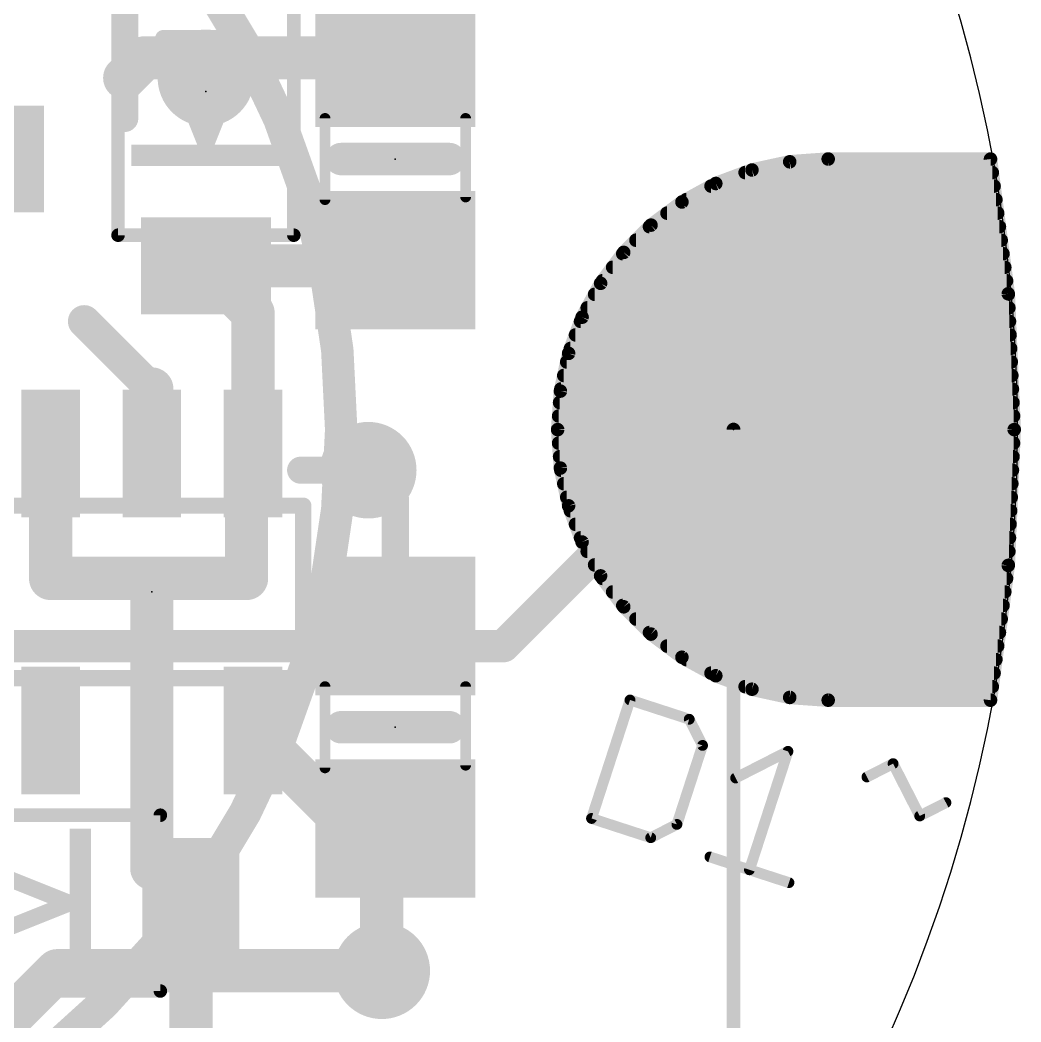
# Model space of a CAD drawing. Extents: x -27.3 to 28.4, y -24.7 to 14.
# Drawn here: x 4.6 to 14, y -5.56 to 3.84 of the extents above; entities that cross this region are included whole.
import ezdxf

# ---------------------------------------------------------------- set-up
doc = ezdxf.new("R2010")
doc.units = 0
for name, color, linetype in [('1', 12, 'CONTINUOUS'), ('16', 132, 'CONTINUOUS'), ('17', 110, 'CONTINUOUS'), ('18', 110, 'CONTINUOUS'), ('20', 53, 'CONTINUOUS'), ('21', 40, 'CONTINUOUS'), ('23', 53, 'CONTINUOUS'), ('51', 53, 'CONTINUOUS')]:
    doc.layers.add(name, color=color, linetype=linetype)

# ---------------------------------------------------------------- blocks, each defined once
blk = doc.blocks.new('ROUNDP')
at = {"const_width": 0.5}
blk.add_lwpolyline([(0, -0.25, 1), (0, 0.25, 1), (0, -0.25)], format="xyb", dxfattribs=at)
blk = doc.blocks.new('RECT')
blk.add_solid([(-0.5, -0.5), (0.5, -0.5), (-0.5, 0.5), (0.5, 0.5)])
blk = doc.blocks.new('ROUNDV')
at = {"const_width": 0.5}
blk.add_lwpolyline([(0, -0.25, 1), (0, 0.25, 1), (0, -0.25)], format="xyb", dxfattribs=at)

msp = doc.modelspace()

# ---------------------------------------------------------------- linework, layer by layer
at = {"layer": '1'}
for points, const_width in [([(7.62, 0, 0.4142), (0, 7.62)], 0.3048), ([(5.776, 3.5916, 1), (5.776, 3.3884)], 0.2032), ([(5.8478, 3.4182, 1), (5.7042, 3.5618)], 0.2032), ([(8.128, 3.3884, 1), (8.128, 3.5916)], 0.2032), ([(5.5162, 3.3738, 1), (5.6598, 3.2302)], 0.2032), ([(11.8283, 2.5458, 1), (11.8328, 2.4825)], 0.0635), ([(11.8373, 2.4831, 1), (11.8238, 2.5452)], 0.0635), ([(12.192, 2.5718, 1), (12.192, 2.5082)], 0.0635), ([(12.1943, 2.5083, 1), (12.1897, 2.5717)], 0.0635), ([(13.7475, 2.5441, 1), (13.6845, 2.5359)], 0.0635), ([(13.716, 2.5082, 1), (13.716, 2.5718)], 0.0635), ([(11.4118, 2.4448, 1), (11.4118, 2.3813)], 0.0635), ([(11.4697, 2.4681, 1), (11.4831, 2.4061)], 0.0635), ([(11.4875, 2.4074, 1), (11.4653, 2.4669)], 0.0635), ([(13.7327, 2.3813, 1), (13.7327, 2.4448)], 0.0635), ([(11.1258, 2.3402, 1), (11.1479, 2.2807)], 0.0635), ([(11.1521, 2.2826, 1), (11.1216, 2.3383)], 0.0635), ([(11.092, 2.3178, 1), (11.092, 2.2542)], 0.0635), ([(13.7494, 2.2542, 1), (13.7494, 2.3178)], 0.0635), ([(10.8036, 2.1647, 1), (10.834, 2.1089)], 0.0635), ([(10.8378, 2.1114, 1), (10.7997, 2.1622)], 0.0635), ([(10.8595, 2.1908, 1), (10.8595, 2.1273)], 0.0635), ([(13.7662, 2.1273, 1), (13.7662, 2.1908)], 0.0635), ([(10.6788, 2.0638, 1), (10.6788, 2.0002)], 0.0635), ([(13.7829, 2.0002, 1), (13.7829, 2.0638)], 0.0635), ([(10.5096, 1.945, 1), (10.5477, 1.8942)], 0.0635), ([(10.5511, 1.8972, 1), (10.5062, 1.9421)], 0.0635), ([(10.5141, 1.9367, 1), (10.5141, 1.8733)], 0.0635), ([(13.7996, 1.8733, 1), (13.7996, 1.9367)], 0.0635), ([(8.1998, 1.5182, 1), (8.0562, 1.6618)], 0.2032), ([(10.3871, 1.8097, 1), (10.3871, 1.7463)], 0.0635), ([(13.8163, 1.7463, 1), (13.8163, 1.8097)], 0.0635), ([(6.35, 1.6391, 1), (6.35, 1.4359)], 0.2032), ([(6.4218, 1.6093, 1), (6.2782, 1.4657)], 0.2032), ([(8.0037, 1.6093, 1), (8.1473, 1.4657)], 0.2032), ([(8.0755, 1.4359, 1), (8.0755, 1.6391)], 0.2032), ([(8.1729, 1.5451, 1), (8.0831, 1.6349)], 0.127), ([(10.2632, 1.6827, 1), (10.2632, 1.6193)], 0.0635), ([(10.2499, 1.6858, 1), (10.2948, 1.6409)], 0.0635), ([(10.2978, 1.6443, 1), (10.247, 1.6824)], 0.0635), ([(13.833, 1.6193, 1), (13.833, 1.6827)], 0.0635), ([(7.9201, 1.4719, 1), (8.0099, 1.3821)], 0.127), ([(10.1681, 1.5557, 1), (10.1681, 1.4923)], 0.0635), ([(13.8498, 1.4923, 1), (13.8498, 1.5557)], 0.0635), ([(10.0298, 1.3923, 1), (10.0806, 1.3542)], 0.0635), ([(10.0831, 1.358, 1), (10.0273, 1.3884)], 0.0635), ([(10.073, 1.4287, 1), (10.073, 1.3653)], 0.0635), ([(13.8665, 1.3653, 1), (13.8665, 1.4287)], 0.0635), ([(9.9989, 1.3017, 1), (9.9989, 1.2383)], 0.0635), ([(13.9143, 1.2762, 1), (13.8508, 1.2735)], 0.0635), ([(13.8828, 1.2383, 1), (13.8828, 1.3017)], 0.0635), ([(6.8936, 1.0955, 1), (6.6904, 1.0955)], 0.2032), ([(6.7202, 1.0237, 1), (6.8638, 1.1673)], 0.2032), ([(13.8511, 1.2707, 1), (13.914, 1.279)], 0.0635), ([(5.2609, 1.0699, 1), (5.1531, 0.9621)], 0.1524), ([(9.9295, 1.1747, 1), (9.9295, 1.1113)], 0.0635), ([(13.8883, 1.1113, 1), (13.8883, 1.1747)], 0.0635), ([(9.8669, 1.0477, 1), (9.8669, 0.9843)], 0.0635), ([(9.8537, 1.0704, 1), (9.9094, 1.0399)], 0.0635), ([(9.9113, 1.0441, 1), (9.8518, 1.0662)], 0.0635), ([(13.8939, 0.9843, 1), (13.8939, 1.0477)], 0.0635), ([(9.8196, 0.9207, 1), (9.8196, 0.8573)], 0.0635), ([(13.8994, 0.8573, 1), (13.8994, 0.9207)], 0.0635), ([(9.7251, 0.7267, 1), (9.7846, 0.7045)], 0.0635), ([(9.7859, 0.7089, 1), (9.7239, 0.7223)], 0.0635), ([(9.7722, 0.7937, 1), (9.7722, 0.7303)], 0.0635), ([(13.905, 0.7303, 1), (13.905, 0.7937)], 0.0635), ([(9.7374, 0.6667, 1), (9.7374, 0.6033)], 0.0635), ([(13.9105, 0.6033, 1), (13.9105, 0.6667)], 0.0635), ([(5.9436, 0.381, 1), (5.7404, 0.381)], 0.2032), ([(9.7097, 0.5397, 1), (9.7097, 0.4763)], 0.0635), ([(13.916, 0.4763, 1), (13.916, 0.5397)], 0.0635), ([(5.7881, 0.3271, 1), (5.8959, 0.4349)], 0.1524), ([(5.9055, 0.254, 1), (5.7785, 0.254)], 0.127), ([(9.6468, 0.3682, 1), (9.7089, 0.3547)], 0.0635), ([(9.7095, 0.3592, 1), (9.6462, 0.3637)], 0.0635), ([(9.6821, 0.4128, 1), (9.6821, 0.3493)], 0.0635), ([(13.9216, 0.3493, 1), (13.9216, 0.4128)], 0.0635), ([(9.6702, 0.2858, 1), (9.6702, 0.2223)], 0.0635), ([(13.9271, 0.2223, 1), (13.9271, 0.2858)], 0.0635), ([(9.6611, 0.1588, 1), (9.6611, 0.0953)], 0.0635), ([(13.9327, 0.0953, 1), (13.9327, 0.1588)], 0.0635), ([(0, -7.62, 0.4142), (7.62, 0)], 0.3048), ([(7.6962, 0, 1), (7.5438, 0)], 0.1524), ([(7.5438, 0, 1), (7.6962, 0)], 0.1524), ([(9.652, 0.0318, 1), (9.652, -0.0318)], 0.0635), ([(9.6837, 0.0023, 1), (9.6203, -0.0023)], 0.0635), ([(9.6203, 0.0023, 1), (9.6837, -0.0023)], 0.0635), ([(13.9699, -0.0014, 1), (13.9065, 0.0014)], 0.0635), ([(13.9065, -0.0014, 1), (13.9699, 0.0014)], 0.0635), ([(13.9382, -0.0318, 1), (13.9382, 0.0318)], 0.0635), ([(4.9936, -0.224, 1), (4.7904, -0.224)], 0.2032), ([(6.8326, -0.224, 1), (6.6294, -0.224)], 0.2032), ([(6.731, -0.1224, 1), (6.731, -0.3256)], 0.2032), ([(6.792, -0.3256, 1), (6.792, -0.1224)], 0.2032), ([(9.6611, -0.0953, 1), (9.6611, -0.1588)], 0.0635), ([(13.9327, -0.1588, 1), (13.9327, -0.0953)], 0.0635), ([(5.7404, -0.224, 1), (5.9436, -0.224)], 0.2032), ([(5.7785, -0.224, 1), (5.9055, -0.224)], 0.127), ([(6.6904, -0.224, 1), (6.8936, -0.224)], 0.2032), ([(7.9189, -0.3361, 1), (7.8291, -0.4259)], 0.127), ([(9.6702, -0.2223, 1), (9.6702, -0.2858)], 0.0635), ([(13.9271, -0.2858, 1), (13.9271, -0.2223)], 0.0635), ([(9.7089, -0.3547, 1), (9.6468, -0.3682)], 0.0635), ([(9.6462, -0.3637, 1), (9.7095, -0.3592)], 0.0635), ([(9.6821, -0.3493, 1), (9.6821, -0.4128)], 0.0635), ([(13.9216, -0.4128, 1), (13.9216, -0.3493)], 0.0635), ([(9.7097, -0.4763, 1), (9.7097, -0.5397)], 0.0635), ([(13.916, -0.5397, 1), (13.916, -0.4763)], 0.0635), ([(8.1915, -0.635, 1), (8.0645, -0.635)], 0.127), ([(8.0831, -0.6799, 1), (8.1729, -0.5901)], 0.127), ([(9.7374, -0.6033, 1), (9.7374, -0.6667)], 0.0635), ([(9.7846, -0.7045, 1), (9.7251, -0.7267)], 0.0635), ([(13.9105, -0.6667, 1), (13.9105, -0.6033)], 0.0635), ([(9.7239, -0.7223, 1), (9.7859, -0.7089)], 0.0635), ([(9.7722, -0.7303, 1), (9.7722, -0.7937)], 0.0635), ([(13.905, -0.7937, 1), (13.905, -0.7303)], 0.0635), ([(9.8196, -0.8573, 1), (9.8196, -0.9207)], 0.0635), ([(13.8994, -0.9207, 1), (13.8994, -0.8573)], 0.0635), ([(9.8669, -0.9843, 1), (9.8669, -1.0477)], 0.0635), ([(9.9094, -1.0399, 1), (9.8537, -1.0704)], 0.0635), ([(9.8518, -1.0662, 1), (9.9113, -1.0441)], 0.0635), ([(13.8939, -1.0477, 1), (13.8939, -0.9843)], 0.0635), ([(9.9295, -1.1113, 1), (9.9295, -1.1747)], 0.0635), ([(13.8883, -1.1747, 1), (13.8883, -1.1113)], 0.0635), ([(4.892, -1.2954, 1), (4.892, -1.4986)], 0.2032), ([(5.842, -1.2954, 1), (5.842, -1.4986)], 0.2032), ([(5.9436, -1.397, 1), (5.7404, -1.397)], 0.2032), ([(5.842, -1.4986, 1), (5.842, -1.2954)], 0.2032), ([(6.731, -1.4986, 1), (6.731, -1.2954)], 0.2032), ([(9.9988, -1.2383, 1), (9.9988, -1.3017)], 0.0635), ([(13.914, -1.279, 1), (13.8511, -1.2707)], 0.0635), ([(13.8828, -1.3017, 1), (13.8828, -1.2383)], 0.0635), ([(4.7904, -1.397, 1), (4.9936, -1.397)], 0.2032), ([(6.6294, -1.397, 1), (6.8326, -1.397)], 0.2032), ([(10.0806, -1.3542, 1), (10.0298, -1.3923)], 0.0635), ([(13.8508, -1.2735, 1), (13.9143, -1.2762)], 0.0635), ([(10.0273, -1.3884, 1), (10.0831, -1.358)], 0.0635), ([(10.073, -1.3653, 1), (10.073, -1.4287)], 0.0635), ([(13.8665, -1.4287, 1), (13.8665, -1.3653)], 0.0635), ([(10.1681, -1.4923, 1), (10.1681, -1.5557)], 0.0635), ([(13.8498, -1.5557, 1), (13.8498, -1.4923)], 0.0635), ([(10.2632, -1.6193, 1), (10.2632, -1.6827)], 0.0635), ([(13.833, -1.6827, 1), (13.833, -1.6193)], 0.0635), ([(10.2948, -1.6409, 1), (10.2499, -1.6858)], 0.0635), ([(10.247, -1.6824, 1), (10.2978, -1.6443)], 0.0635), ([(8.0645, -1.844, 1), (8.1915, -1.844)], 0.127), ([(10.3871, -1.7463, 1), (10.3871, -1.8097)], 0.0635), ([(13.8163, -1.8097, 1), (13.8163, -1.7463)], 0.0635), ([(10.5141, -1.8733, 1), (10.5141, -1.9367)], 0.0635), ([(10.5477, -1.8942, 1), (10.5096, -1.945)], 0.0635), ([(10.5062, -1.9421, 1), (10.5511, -1.8972)], 0.0635), ([(13.7996, -1.9367, 1), (13.7996, -1.8733)], 0.0635), ([(10.6788, -2.0002, 1), (10.6788, -2.0638)], 0.0635), ([(13.7829, -2.0638, 1), (13.7829, -2.0002)], 0.0635), ([(10.834, -2.1089, 1), (10.8036, -2.1647)], 0.0635), ([(10.7997, -2.1622, 1), (10.8378, -2.1114)], 0.0635), ([(10.8595, -2.1273, 1), (10.8595, -2.1908)], 0.0635), ([(13.7662, -2.1908, 1), (13.7662, -2.1273)], 0.0635), ([(11.092, -2.2542, 1), (11.092, -2.3178)], 0.0635), ([(11.1479, -2.2807, 1), (11.1258, -2.3402)], 0.0635), ([(11.1216, -2.3383, 1), (11.1521, -2.2826)], 0.0635), ([(13.7494, -2.3178, 1), (13.7494, -2.2542)], 0.0635), ([(11.4118, -2.3813, 1), (11.4118, -2.4448)], 0.0635), ([(13.7327, -2.4448, 1), (13.7327, -2.3813)], 0.0635), ([(11.4831, -2.4061, 1), (11.4697, -2.4681)], 0.0635), ([(11.4653, -2.4669, 1), (11.4875, -2.4074)], 0.0635), ([(11.8328, -2.4825, 1), (11.8283, -2.5458)], 0.0635), ([(11.8238, -2.5452, 1), (11.8373, -2.4831)], 0.0635), ([(12.192, -2.5082, 1), (12.192, -2.5718)], 0.0635), ([(12.192, -2.5082, 1), (12.192, -2.5718)], 0.0635), ([(12.1897, -2.5717, 1), (12.1943, -2.5083)], 0.0635), ([(13.6845, -2.5359, 1), (13.7475, -2.5441)], 0.0635), ([(13.716, -2.5718, 1), (13.716, -2.5082)], 0.0635), ([(13.716, -2.5718, 1), (13.716, -2.5082)], 0.0635), ([(6.8638, -2.7522, 1), (6.7202, -2.8958)], 0.2032), ([(7.712, -3.6424, 1), (7.712, -3.8456)], 0.2032), ([(7.6402, -3.8158, 1), (7.7838, -3.6722)], 0.2032), ([(8.1998, -3.8158, 1), (8.0562, -3.6722)], 0.2032), ([(8.128, -3.8456, 1), (8.128, -3.6424)], 0.2032), ([(8.1026, -3.871, 1), (7.8994, -3.871)], 0.2032), ([(7.9292, -3.7992, 1), (8.0728, -3.9428)], 0.2032), ([(5.842, -4.0174, 1), (5.842, -4.2206)], 0.2032), ([(5.9553, -4.0472, 1), (5.8117, -4.1908)], 0.2032), ([(5.8835, -4.2206, 1), (5.8835, -4.0174)], 0.2032), ([(5.7404, -4.119, 1), (5.9436, -4.119)], 0.2032), ([(6.3111, -4.445, 1), (6.1079, -4.445)], 0.2032), ([(6.1377, -4.5168, 1), (6.2813, -4.3732)], 0.2032), ([(7.8994, -5.08, 1), (8.1026, -5.08)], 0.2032)]:
    msp.add_lwpolyline(points, format="xyb", dxfattribs=dict(at, const_width=const_width))
for points, const_width in [([(5.776, 3.49), (5.588, 3.302)], 0.4064), ([(8.128, 3.49), (5.776, 3.49)], 0.4064), ([(11.8305, 2.5141), (11.4764, 2.4371)], 0.127), ([(12.192, 2.54), (11.8305, 2.5141)], 0.127), ([(13.716, 2.54), (12.192, 2.54)], 0.127), ([(13.8826, 1.2749), (13.716, 2.54)], 0.127), ([(11.4764, 2.4371), (11.1368, 2.3105)], 0.127), ([(11.4118, 2.413), (13.7327, 2.413)], 0.127), ([(11.1368, 2.3105), (10.8188, 2.1368)], 0.127), ([(11.092, 2.286), (13.7494, 2.286)], 0.127), ([(10.8188, 2.1368), (10.5287, 1.9196)], 0.127), ([(10.8595, 2.159), (13.7662, 2.159)], 0.127), ([(10.6788, 2.032), (13.7829, 2.032)], 0.127), ([(10.5287, 1.9196), (10.2724, 1.6633)], 0.127), ([(10.5141, 1.905), (13.7996, 1.905)], 0.127), ([(8.0755, 1.5375), (8.128, 1.59)], 0.4064), ([(10.3871, 1.778), (13.8163, 1.778)], 0.127), ([(6.35, 1.5375), (8.0755, 1.5375)], 0.4064), ([(6.792, 1.0955), (6.35, 1.5375)], 0.4064), ([(7.965, 1.427), (8.128, 1.59)], 0.254), ([(10.2724, 1.6633), (10.0552, 1.3732)], 0.127), ([(10.2632, 1.651), (13.833, 1.651)], 0.127), ([(10.1681, 1.524), (13.8498, 1.524)], 0.127), ([(10.0552, 1.3732), (9.8815, 1.0552)], 0.127), ([(10.073, 1.397), (13.8665, 1.397)], 0.127), ([(9.9989, 1.27), (13.8828, 1.27)], 0.127), ([(13.9382, 0), (13.8826, 1.2749)], 0.127), ([(6.792, -0.224), (6.792, 1.0955)], 0.4064), ([(5.842, 0.381), (5.207, 1.016)], 0.3048), ([(9.9295, 1.143), (13.8883, 1.143)], 0.127), ([(9.8815, 1.0552), (9.7549, 0.7156)], 0.127), ([(9.8669, 1.016), (13.8939, 1.016)], 0.127), ([(9.8196, 0.889), (13.8994, 0.889)], 0.127), ([(9.7549, 0.7156), (9.6779, 0.3615)], 0.127), ([(9.7722, 0.762), (13.905, 0.762)], 0.127), ([(9.7374, 0.635), (13.9105, 0.635)], 0.127), ([(5.842, -0.224), (5.842, 0.381)], 0.4064), ([(9.7097, 0.508), (13.916, 0.508)], 0.127), ([(5.842, 0.254), (5.842, -0.224)], 0.254), ([(9.6779, 0.3615), (9.652, 0)], 0.127), ([(9.6821, 0.381), (13.9216, 0.381)], 0.127), ([(9.6702, 0.254), (13.9271, 0.254)], 0.127), ([(9.6611, 0.127), (13.9327, 0.127)], 0.127), ([(9.652, 0), (9.6779, -0.3615)], 0.127), ([(9.652, 0), (13.9382, 0)], 0.127), ([(13.8826, -1.2749), (13.9382, 0)], 0.127), ([(4.892, -1.397), (4.892, -0.224)], 0.4064), ([(6.731, -1.397), (6.731, -0.224)], 0.4064), ([(6.731, -0.224), (6.792, -0.224)], 0.4064), ([(9.6611, -0.127), (13.9327, -0.127)], 0.127), ([(8.128, -0.635), (7.874, -0.381)], 0.254), ([(9.6702, -0.254), (13.9271, -0.254)], 0.127), ([(9.6779, -0.3615), (9.7549, -0.7156)], 0.127), ([(9.6821, -0.381), (13.9216, -0.381)], 0.127), ([(9.7097, -0.508), (13.916, -0.508)], 0.127), ([(8.128, -1.844), (8.128, -0.635)], 0.254), ([(9.7374, -0.635), (13.9105, -0.635)], 0.127), ([(9.7549, -0.7156), (9.8815, -1.0552)], 0.127), ([(9.7722, -0.762), (13.905, -0.762)], 0.127), ([(9.8196, -0.889), (13.8994, -0.889)], 0.127), ([(9.8669, -1.016), (13.8939, -1.016)], 0.127), ([(9.8815, -1.0552), (10.0552, -1.3732)], 0.127), ([(9.9295, -1.143), (13.8883, -1.143)], 0.127), ([(4.892, -1.397), (5.842, -1.397)], 0.4064), ([(5.842, -1.397), (6.731, -1.397)], 0.4064), ([(5.842, -4.119), (5.842, -1.397)], 0.4064), ([(9.9988, -1.27), (13.8828, -1.27)], 0.127), ([(13.716, -2.54), (13.8826, -1.2749)], 0.127), ([(10.0552, -1.3732), (10.2724, -1.6633)], 0.127), ([(10.073, -1.397), (13.8665, -1.397)], 0.127), ([(10.1681, -1.524), (13.8498, -1.524)], 0.127), ([(10.2632, -1.651), (13.833, -1.651)], 0.127), ([(10.2724, -1.6633), (10.5287, -1.9196)], 0.127), ([(10.3871, -1.778), (13.8163, -1.778)], 0.127), ([(10.5141, -1.905), (13.7996, -1.905)], 0.127), ([(10.5287, -1.9196), (10.8188, -2.1368)], 0.127), ([(10.6788, -2.032), (13.7829, -2.032)], 0.127), ([(10.8188, -2.1368), (11.1368, -2.3105)], 0.127), ([(10.8595, -2.159), (13.7662, -2.159)], 0.127), ([(11.092, -2.286), (13.7494, -2.286)], 0.127), ([(11.1368, -2.3105), (11.4764, -2.4371)], 0.127), ([(11.4118, -2.413), (13.7327, -2.413)], 0.127), ([(11.4764, -2.4371), (11.8305, -2.5141)], 0.127), ([(11.8305, -2.5141), (12.192, -2.54)], 0.127), ([(12.192, -2.54), (13.716, -2.54)], 0.127), ([(12.192, -2.54), (13.716, -2.54)], 0.127), ([(6.792, -2.824), (7.712, -3.744)], 0.4064), ([(7.712, -3.744), (8.128, -3.744)], 0.4064), ([(8.128, -3.744), (8.001, -3.871)], 0.4064), ([(8.001, -3.871), (8.001, -5.08)], 0.4064), ([(5.842, -4.119), (5.8835, -4.119)], 0.4064), ([(5.8835, -4.119), (6.2095, -4.445)], 0.4064), ([(6.2095, -6.168), (6.2095, -4.445)], 0.4064)]:
    msp.add_lwpolyline(points, dxfattribs=dict(at, const_width=const_width))
at = {"layer": '16'}
for points, const_width in [([(7.62, 0, 0.4142), (0, 7.62)], 0.3048), ([(5.5245, 2.921, 1), (5.6515, 2.921)], 0.127), ([(11.8283, 2.5458, 1), (11.8328, 2.4825)], 0.0635), ([(11.8373, 2.4831, 1), (11.8238, 2.5452)], 0.0635), ([(12.192, 2.5718, 1), (12.192, 2.5082)], 0.0635), ([(12.1943, 2.5083, 1), (12.1897, 2.5717)], 0.0635), ([(13.7475, 2.5441, 1), (13.6845, 2.5359)], 0.0635), ([(13.716, 2.5082, 1), (13.716, 2.5718)], 0.0635), ([(11.4118, 2.4448, 1), (11.4118, 2.3813)], 0.0635), ([(11.4697, 2.4681, 1), (11.4831, 2.4061)], 0.0635), ([(11.4875, 2.4074, 1), (11.4653, 2.4669)], 0.0635), ([(13.7327, 2.3813, 1), (13.7327, 2.4448)], 0.0635), ([(11.1258, 2.3402, 1), (11.1479, 2.2807)], 0.0635), ([(11.1521, 2.2826, 1), (11.1216, 2.3383)], 0.0635), ([(11.092, 2.3178, 1), (11.092, 2.2542)], 0.0635), ([(13.7494, 2.2542, 1), (13.7494, 2.3178)], 0.0635), ([(10.8036, 2.1647, 1), (10.834, 2.1089)], 0.0635), ([(10.8378, 2.1114, 1), (10.7997, 2.1622)], 0.0635), ([(10.8595, 2.1908, 1), (10.8595, 2.1273)], 0.0635), ([(13.7662, 2.1273, 1), (13.7662, 2.1908)], 0.0635), ([(10.6788, 2.0638, 1), (10.6788, 2.0002)], 0.0635), ([(13.7829, 2.0002, 1), (13.7829, 2.0638)], 0.0635), ([(10.5096, 1.945, 1), (10.5477, 1.8942)], 0.0635), ([(10.5511, 1.8972, 1), (10.5062, 1.9421)], 0.0635), ([(10.5141, 1.9367, 1), (10.5141, 1.8733)], 0.0635), ([(13.7996, 1.8733, 1), (13.7996, 1.9367)], 0.0635), ([(10.3871, 1.8097, 1), (10.3871, 1.7463)], 0.0635), ([(13.8163, 1.7463, 1), (13.8163, 1.8097)], 0.0635), ([(10.2632, 1.6827, 1), (10.2632, 1.6193)], 0.0635), ([(10.2499, 1.6858, 1), (10.2948, 1.6409)], 0.0635), ([(10.2978, 1.6443, 1), (10.247, 1.6824)], 0.0635), ([(13.833, 1.6193, 1), (13.833, 1.6827)], 0.0635), ([(10.1681, 1.5557, 1), (10.1681, 1.4923)], 0.0635), ([(13.8498, 1.4923, 1), (13.8498, 1.5557)], 0.0635), ([(10.0298, 1.3923, 1), (10.0806, 1.3542)], 0.0635), ([(10.0831, 1.358, 1), (10.0273, 1.3884)], 0.0635), ([(10.073, 1.4287, 1), (10.073, 1.3653)], 0.0635), ([(13.8665, 1.3653, 1), (13.8665, 1.4287)], 0.0635), ([(9.9989, 1.3017, 1), (9.9989, 1.2383)], 0.0635), ([(13.9143, 1.2762, 1), (13.8508, 1.2735)], 0.0635), ([(13.8828, 1.2383, 1), (13.8828, 1.3017)], 0.0635), ([(13.8511, 1.2707, 1), (13.914, 1.279)], 0.0635), ([(9.9295, 1.1747, 1), (9.9295, 1.1113)], 0.0635), ([(13.8883, 1.1113, 1), (13.8883, 1.1747)], 0.0635), ([(9.8669, 1.0477, 1), (9.8669, 0.9843)], 0.0635), ([(9.8537, 1.0704, 1), (9.9094, 1.0399)], 0.0635), ([(9.9113, 1.0441, 1), (9.8518, 1.0662)], 0.0635), ([(13.8939, 0.9843, 1), (13.8939, 1.0477)], 0.0635), ([(9.8196, 0.9207, 1), (9.8196, 0.8573)], 0.0635), ([(13.8994, 0.8573, 1), (13.8994, 0.9207)], 0.0635), ([(9.7251, 0.7267, 1), (9.7846, 0.7045)], 0.0635), ([(9.7859, 0.7089, 1), (9.7239, 0.7223)], 0.0635), ([(9.7722, 0.7937, 1), (9.7722, 0.7303)], 0.0635), ([(13.905, 0.7303, 1), (13.905, 0.7937)], 0.0635), ([(9.7374, 0.6667, 1), (9.7374, 0.6033)], 0.0635), ([(13.9105, 0.6033, 1), (13.9105, 0.6667)], 0.0635), ([(9.7097, 0.5397, 1), (9.7097, 0.4763)], 0.0635), ([(13.916, 0.4763, 1), (13.916, 0.5397)], 0.0635), ([(9.6468, 0.3682, 1), (9.7089, 0.3547)], 0.0635), ([(9.7095, 0.3592, 1), (9.6462, 0.3637)], 0.0635), ([(9.6821, 0.4128, 1), (9.6821, 0.3493)], 0.0635), ([(13.9216, 0.3493, 1), (13.9216, 0.4128)], 0.0635), ([(9.6702, 0.2858, 1), (9.6702, 0.2223)], 0.0635), ([(13.9271, 0.2223, 1), (13.9271, 0.2858)], 0.0635), ([(9.6611, 0.1588, 1), (9.6611, 0.0953)], 0.0635), ([(13.9327, 0.0953, 1), (13.9327, 0.1588)], 0.0635), ([(0, -7.62, 0.4142), (7.62, 0)], 0.3048), ([(7.6962, 0, 1), (7.5438, 0)], 0.1524), ([(11.176, 0.0762, 1), (11.176, -0.0762)], 0.1524), ([(11.2299, -0.0539, 1), (11.1221, 0.0539)], 0.1524), ([(11.3665, 0, 1), (11.2395, 0)], 0.127), ([(11.303, -0.0762, 1), (11.303, 0.0762)], 0.1524), ([(7.5438, 0, 1), (7.6962, 0)], 0.1524), ([(9.652, 0.0318, 1), (9.652, -0.0318)], 0.0635), ([(9.6837, 0.0023, 1), (9.6203, -0.0023)], 0.0635), ([(9.6203, 0.0023, 1), (9.6837, -0.0023)], 0.0635), ([(13.9699, -0.0014, 1), (13.9065, 0.0014)], 0.0635), ([(13.9065, -0.0014, 1), (13.9699, 0.0014)], 0.0635), ([(13.9382, -0.0318, 1), (13.9382, 0.0318)], 0.0635), ([(9.6611, -0.0953, 1), (9.6611, -0.1588)], 0.0635), ([(13.9327, -0.1588, 1), (13.9327, -0.0953)], 0.0635), ([(7.239, -0.3175, 1), (7.239, -0.4445)], 0.127), ([(7.874, -0.4445, 1), (7.874, -0.3175)], 0.127), ([(9.6702, -0.2223, 1), (9.6702, -0.2858)], 0.0635), ([(13.9271, -0.2858, 1), (13.9271, -0.2223)], 0.0635), ([(9.7089, -0.3547, 1), (9.6468, -0.3682)], 0.0635), ([(9.6462, -0.3637, 1), (9.7095, -0.3592)], 0.0635), ([(9.6821, -0.3493, 1), (9.6821, -0.4128)], 0.0635), ([(11.2395, -0.381, 1), (11.3665, -0.381)], 0.127), ([(13.9216, -0.4128, 1), (13.9216, -0.3493)], 0.0635), ([(9.7097, -0.4763, 1), (9.7097, -0.5397)], 0.0635), ([(13.916, -0.5397, 1), (13.916, -0.4763)], 0.0635), ([(9.7374, -0.6033, 1), (9.7374, -0.6667)], 0.0635), ([(9.7846, -0.7045, 1), (9.7251, -0.7267)], 0.0635), ([(13.9105, -0.6667, 1), (13.9105, -0.6033)], 0.0635), ([(9.7239, -0.7223, 1), (9.7859, -0.7089)], 0.0635), ([(9.7722, -0.7303, 1), (9.7722, -0.7937)], 0.0635), ([(13.905, -0.7937, 1), (13.905, -0.7303)], 0.0635), ([(9.8196, -0.8573, 1), (9.8196, -0.9207)], 0.0635), ([(13.8994, -0.9207, 1), (13.8994, -0.8573)], 0.0635), ([(9.8669, -0.9843, 1), (9.8669, -1.0477)], 0.0635), ([(9.9094, -1.0399, 1), (9.8537, -1.0704)], 0.0635), ([(9.8518, -1.0662, 1), (9.9113, -1.0441)], 0.0635), ([(13.8939, -1.0477, 1), (13.8939, -0.9843)], 0.0635), ([(9.9295, -1.1113, 1), (9.9295, -1.1747)], 0.0635), ([(13.8883, -1.1747, 1), (13.8883, -1.1113)], 0.0635), ([(9.9988, -1.2383, 1), (9.9988, -1.3017)], 0.0635), ([(13.914, -1.279, 1), (13.8511, -1.2707)], 0.0635), ([(13.8828, -1.3017, 1), (13.8828, -1.2383)], 0.0635), ([(10.0806, -1.3542, 1), (10.0298, -1.3923)], 0.0635), ([(13.8508, -1.2735, 1), (13.9143, -1.2762)], 0.0635), ([(10.0273, -1.3884, 1), (10.0831, -1.358)], 0.0635), ([(10.073, -1.3653, 1), (10.073, -1.4287)], 0.0635), ([(13.8665, -1.4287, 1), (13.8665, -1.3653)], 0.0635), ([(10.1681, -1.4923, 1), (10.1681, -1.5557)], 0.0635), ([(13.8498, -1.5557, 1), (13.8498, -1.4923)], 0.0635), ([(10.2632, -1.6193, 1), (10.2632, -1.6827)], 0.0635), ([(13.833, -1.6827, 1), (13.833, -1.6193)], 0.0635), ([(10.2948, -1.6409, 1), (10.2499, -1.6858)], 0.0635), ([(10.247, -1.6824, 1), (10.2978, -1.6443)], 0.0635), ([(10.3871, -1.7463, 1), (10.3871, -1.8097)], 0.0635), ([(13.8163, -1.8097, 1), (13.8163, -1.7463)], 0.0635), ([(9.144, -2.1082, 1), (9.144, -1.9558)], 0.1524), ([(10.5141, -1.8733, 1), (10.5141, -1.9367)], 0.0635), ([(10.5477, -1.8942, 1), (10.5096, -1.945)], 0.0635), ([(10.5062, -1.9421, 1), (10.5511, -1.8972)], 0.0635), ([(13.7996, -1.9367, 1), (13.7996, -1.8733)], 0.0635), ([(9.0901, -1.9781, 1), (9.1979, -2.0859)], 0.1524), ([(10.6788, -2.0002, 1), (10.6788, -2.0638)], 0.0635), ([(13.7829, -2.0638, 1), (13.7829, -2.0002)], 0.0635), ([(10.834, -2.1089, 1), (10.8036, -2.1647)], 0.0635), ([(10.7997, -2.1622, 1), (10.8378, -2.1114)], 0.0635), ([(10.8595, -2.1273, 1), (10.8595, -2.1908)], 0.0635), ([(13.7662, -2.1908, 1), (13.7662, -2.1273)], 0.0635), ([(11.092, -2.2542, 1), (11.092, -2.3178)], 0.0635), ([(11.1479, -2.2807, 1), (11.1258, -2.3402)], 0.0635), ([(11.1216, -2.3383, 1), (11.1521, -2.2826)], 0.0635), ([(13.7494, -2.3178, 1), (13.7494, -2.2542)], 0.0635), ([(11.4118, -2.3813, 1), (11.4118, -2.4448)], 0.0635), ([(13.7327, -2.4448, 1), (13.7327, -2.3813)], 0.0635), ([(11.4831, -2.4061, 1), (11.4697, -2.4681)], 0.0635), ([(11.4653, -2.4669, 1), (11.4875, -2.4074)], 0.0635), ([(11.8328, -2.4825, 1), (11.8283, -2.5458)], 0.0635), ([(11.8238, -2.5452, 1), (11.8373, -2.4831)], 0.0635), ([(12.192, -2.5082, 1), (12.192, -2.5718)], 0.0635), ([(12.192, -2.5082, 1), (12.192, -2.5718)], 0.0635), ([(12.1897, -2.5717, 1), (12.1943, -2.5083)], 0.0635), ([(13.6845, -2.5359, 1), (13.7475, -2.5441)], 0.0635), ([(13.716, -2.5718, 1), (13.716, -2.5082)], 0.0635), ([(13.716, -2.5718, 1), (13.716, -2.5082)], 0.0635), ([(4.953, -4.9784, 1), (4.953, -5.1816)], 0.2032), ([(5.0248, -5.1518, 1), (4.8812, -5.0082)], 0.2032), ([(8.001, -5.1816, 1), (8.001, -4.9784)], 0.2032)]:
    msp.add_lwpolyline(points, format="xyb", dxfattribs=dict(at, const_width=const_width))
for points, const_width in [([(5.588, 5.334), (5.588, 2.921)], 0.254), ([(11.8305, 2.5141), (11.4764, 2.4371)], 0.127), ([(12.192, 2.54), (11.8305, 2.5141)], 0.127), ([(13.716, 2.54), (12.192, 2.54)], 0.127), ([(13.8826, 1.2749), (13.716, 2.54)], 0.127), ([(11.4764, 2.4371), (11.1368, 2.3105)], 0.127), ([(11.4118, 2.413), (13.7327, 2.413)], 0.127), ([(11.1368, 2.3105), (10.8188, 2.1368)], 0.127), ([(11.092, 2.286), (13.7494, 2.286)], 0.127), ([(10.8188, 2.1368), (10.5287, 1.9196)], 0.127), ([(10.8595, 2.159), (13.7662, 2.159)], 0.127), ([(10.6788, 2.032), (13.7829, 2.032)], 0.127), ([(10.5287, 1.9196), (10.2724, 1.6633)], 0.127), ([(10.5141, 1.905), (13.7996, 1.905)], 0.127), ([(10.3871, 1.778), (13.8163, 1.778)], 0.127), ([(10.2724, 1.6633), (10.0552, 1.3732)], 0.127), ([(10.2632, 1.651), (13.833, 1.651)], 0.127), ([(10.1681, 1.524), (13.8498, 1.524)], 0.127), ([(10.0552, 1.3732), (9.8815, 1.0552)], 0.127), ([(10.073, 1.397), (13.8665, 1.397)], 0.127), ([(9.9989, 1.27), (13.8828, 1.27)], 0.127), ([(13.9382, 0), (13.8826, 1.2749)], 0.127), ([(9.9295, 1.143), (13.8883, 1.143)], 0.127), ([(9.8815, 1.0552), (9.7549, 0.7156)], 0.127), ([(9.8669, 1.016), (13.8939, 1.016)], 0.127), ([(9.8196, 0.889), (13.8994, 0.889)], 0.127), ([(9.7549, 0.7156), (9.6779, 0.3615)], 0.127), ([(9.7722, 0.762), (13.905, 0.762)], 0.127), ([(9.7374, 0.635), (13.9105, 0.635)], 0.127), ([(9.7097, 0.508), (13.916, 0.508)], 0.127), ([(9.6779, 0.3615), (9.652, 0)], 0.127), ([(9.6821, 0.381), (13.9216, 0.381)], 0.127), ([(9.6702, 0.254), (13.9271, 0.254)], 0.127), ([(9.6611, 0.127), (13.9327, 0.127)], 0.127), ([(9.144, -2.032), (11.176, 0)], 0.3048), ([(11.176, 0), (11.303, 0)], 0.3048), ([(11.303, -0.381), (11.303, 0)], 0.254), ([(9.652, 0), (9.6779, -0.3615)], 0.127), ([(9.652, 0), (13.9382, 0)], 0.127), ([(13.8826, -1.2749), (13.9382, 0)], 0.127), ([(9.6611, -0.127), (13.9327, -0.127)], 0.127), ([(7.874, -0.381), (7.239, -0.381)], 0.254), ([(9.6702, -0.254), (13.9271, -0.254)], 0.127), ([(9.6779, -0.3615), (9.7549, -0.7156)], 0.127), ([(9.6821, -0.381), (13.9216, -0.381)], 0.127), ([(9.7097, -0.508), (13.916, -0.508)], 0.127), ([(9.7374, -0.635), (13.9105, -0.635)], 0.127), ([(9.7549, -0.7156), (9.8815, -1.0552)], 0.127), ([(9.7722, -0.762), (13.905, -0.762)], 0.127), ([(9.8196, -0.889), (13.8994, -0.889)], 0.127), ([(9.8669, -1.016), (13.8939, -1.016)], 0.127), ([(9.8815, -1.0552), (10.0552, -1.3732)], 0.127), ([(9.9295, -1.143), (13.8883, -1.143)], 0.127), ([(9.9988, -1.27), (13.8828, -1.27)], 0.127), ([(13.716, -2.54), (13.8826, -1.2749)], 0.127), ([(10.0552, -1.3732), (10.2724, -1.6633)], 0.127), ([(10.073, -1.397), (13.8665, -1.397)], 0.127), ([(10.1681, -1.524), (13.8498, -1.524)], 0.127), ([(10.2632, -1.651), (13.833, -1.651)], 0.127), ([(10.2724, -1.6633), (10.5287, -1.9196)], 0.127), ([(10.3871, -1.778), (13.8163, -1.778)], 0.127), ([(1.143, -2.032), (9.144, -2.032)], 0.3048), ([(10.5141, -1.905), (13.7996, -1.905)], 0.127), ([(10.5287, -1.9196), (10.8188, -2.1368)], 0.127), ([(10.6788, -2.032), (13.7829, -2.032)], 0.127), ([(10.8188, -2.1368), (11.1368, -2.3105)], 0.127), ([(10.8595, -2.159), (13.7662, -2.159)], 0.127), ([(11.092, -2.286), (13.7494, -2.286)], 0.127), ([(11.1368, -2.3105), (11.4764, -2.4371)], 0.127), ([(11.4118, -2.413), (13.7327, -2.413)], 0.127), ([(11.4764, -2.4371), (11.8305, -2.5141)], 0.127), ([(11.8305, -2.5141), (12.192, -2.54)], 0.127), ([(12.192, -2.54), (13.716, -2.54)], 0.127), ([(12.192, -2.54), (13.716, -2.54)], 0.127), ([(2.032, -8.001), (4.953, -5.08)], 0.4064), ([(4.953, -5.08), (8.001, -5.08)], 0.4064)]:
    msp.add_lwpolyline(points, dxfattribs=dict(at, const_width=const_width))
at = {"layer": '20'}
for start, end in [(0, 90), (270, 0)]:
    msp.add_arc((0, 0), 13.97, start, end, dxfattribs=at)
at = {"layer": '21'}
for points, const_width in [([(5.525, 1.825), (5.525, 4.525)], 0.127), ([(7.175, 4.525), (7.175, 1.825)], 0.127), ([(6.35, 2.675), (5.95, 3.675)], 0.1524), ([(5.95, 3.675), (6.75, 3.675)], 0.1524), ([(6.75, 3.675), (6.35, 2.675)], 0.1524), ([(7.62, 2.54), (8.636, 2.54)], 0.3048), ([(7.175, 1.825), (5.525, 1.825)], 0.127), ([(5.32, -0.714), (5.414, -0.714)], 0.1524), ([(6.27, -0.714), (6.364, -0.714)], 0.1524), ([(7.17, -0.714), (7.264, -0.714)], 0.1524), ([(7.264, -0.714), (7.264, -2.334)], 0.1524), ([(6.364, -2.334), (5.32, -2.334)], 0.1524), ([(7.264, -2.334), (7.17, -2.334)], 0.1524), ([(10.3314, -2.5382), (9.97, -3.6504)], 0.1016), ([(10.8875, -2.7189), (10.3314, -2.5382)], 0.1016), ([(7.62, -2.794), (8.636, -2.794)], 0.3048), ([(11.0126, -2.9645), (10.8875, -2.7189)], 0.1016), ([(10.7717, -3.7059), (11.0126, -2.9645)], 0.1016), ([(11.3231, -3.2703), (11.8143, -3.02)], 0.1016), ([(11.8143, -3.02), (11.4529, -4.1322)], 0.1016), ([(12.5557, -3.2609), (12.8013, -3.1358)], 0.1016), ([(12.8013, -3.1358), (13.0516, -3.627)], 0.1016), ([(13.0516, -3.627), (13.2971, -3.5019)], 0.1016), ([(3.222, -3.62), (5.922, -3.62)], 0.127), ([(5.922, -3.62), (5.922, -5.27)], 0.127), ([(9.97, -3.6504), (10.5261, -3.8311)], 0.1016), ([(10.5261, -3.8311), (10.7717, -3.7059)], 0.1016), ([(4.072, -4.045), (5.072, -4.445)], 0.1524), ([(11.0822, -4.0117), (11.8236, -4.2527)], 0.1016), ([(5.072, -4.445), (4.072, -4.845)], 0.1524), ([(5.922, -5.27), (3.222, -5.27)], 0.127)]:
    msp.add_lwpolyline(points, dxfattribs=dict(at, const_width=const_width))
for points, const_width in [([(5.9854, 3.6891, 1), (5.9146, 3.6609)], 0.0762), ([(5.95, 3.7131, 1), (5.95, 3.6369)], 0.0762), ([(6.7854, 3.6609, 1), (6.7146, 3.6891)], 0.0762), ([(6.75, 3.6369, 1), (6.75, 3.7131)], 0.0762), ([(6.3146, 2.6891, 1), (6.3854, 2.6609)], 0.0762), ([(6.3146, 2.6609, 1), (6.3854, 2.6891)], 0.0762), ([(7.62, 2.6162, 1), (7.62, 2.4638)], 0.1524), ([(8.636, 2.4638, 1), (8.636, 2.6162)], 0.1524), ([(5.525, 1.8568, 1), (5.525, 1.7933)], 0.0635), ([(7.175, 1.7933, 1), (7.175, 1.8568)], 0.0635), ([(5.4933, 1.825, 1), (5.5568, 1.825)], 0.0635), ([(7.1433, 1.825, 1), (7.2068, 1.825)], 0.0635), ([(5.32, -0.6759, 1), (5.32, -0.7521)], 0.0762), ([(5.414, -0.7521, 1), (5.414, -0.6759)], 0.0762), ([(6.27, -0.6759, 1), (6.27, -0.7521)], 0.0762), ([(6.364, -0.7521, 1), (6.364, -0.6759)], 0.0762), ([(7.17, -0.6759, 1), (7.17, -0.7521)], 0.0762), ([(7.3021, -0.714, 1), (7.2259, -0.714)], 0.0762), ([(7.264, -0.7521, 1), (7.264, -0.6759)], 0.0762), ([(5.32, -2.2959, 1), (5.32, -2.3721)], 0.0762), ([(6.364, -2.3721, 1), (6.364, -2.2959)], 0.0762), ([(7.17, -2.2959, 1), (7.17, -2.3721)], 0.0762), ([(7.2259, -2.334, 1), (7.3021, -2.334)], 0.0762), ([(7.264, -2.3721, 1), (7.264, -2.2959)], 0.0762), ([(10.3392, -2.5141, 1), (10.3235, -2.5624)], 0.0508), ([(10.3555, -2.5461, 1), (10.3072, -2.5304)], 0.0508), ([(7.62, -2.7178, 1), (7.62, -2.8702)], 0.1524), ([(8.636, -2.8702, 1), (8.636, -2.7178)], 0.1524), ([(10.9101, -2.7074, 1), (10.8648, -2.7304)], 0.0508), ([(10.8796, -2.7431, 1), (10.8953, -2.6947)], 0.0508), ([(11.0367, -2.9723, 1), (10.9884, -2.9566)], 0.0508), ([(10.99, -2.976, 1), (11.0352, -2.953)], 0.0508), ([(11.8384, -3.0279, 1), (11.7901, -3.0122)], 0.0508), ([(11.8258, -3.0427, 1), (11.8027, -2.9974)], 0.0508), ([(12.8239, -3.1243, 1), (12.7786, -3.1473)], 0.0508), ([(12.8128, -3.1584, 1), (12.7897, -3.1132)], 0.0508), ([(11.3115, -3.2477, 1), (11.3346, -3.2929)], 0.0508), ([(12.5442, -3.2383, 1), (12.5672, -3.2836)], 0.0508), ([(13.3087, -3.5245, 1), (13.2856, -3.4792)], 0.0508), ([(5.9538, -3.62, 1), (5.8903, -3.62)], 0.0635), ([(5.922, -3.6518, 1), (5.922, -3.5882)], 0.0635), ([(9.9779, -3.6262, 1), (9.9622, -3.6745)], 0.0508), ([(9.9459, -3.6425, 1), (9.9942, -3.6582)], 0.0508), ([(10.7832, -3.7286, 1), (10.7601, -3.6833)], 0.0508), ([(13.04, -3.6044, 1), (13.0631, -3.6496)], 0.0508), ([(13.0289, -3.6385, 1), (13.0742, -3.6155)], 0.0508), ([(10.7475, -3.6981, 1), (10.7958, -3.7138)], 0.0508), ([(10.5146, -3.8084, 1), (10.5376, -3.8537)], 0.0508), ([(10.5182, -3.8552, 1), (10.5339, -3.8069)], 0.0508), ([(11.09, -3.9876, 1), (11.0743, -4.0359)], 0.0508), ([(11.4287, -4.1243, 1), (11.477, -4.14)], 0.0508), ([(11.8158, -4.2768, 1), (11.8315, -4.2285)], 0.0508), ([(5.0861, -4.4804, 1), (5.0579, -4.4096)], 0.0762), ([(5.0579, -4.4804, 1), (5.0861, -4.4096)], 0.0762), ([(5.8903, -5.27, 1), (5.9538, -5.27)], 0.0635), ([(5.922, -5.3018, 1), (5.922, -5.2383)], 0.0635)]:
    msp.add_lwpolyline(points, format="xyb", dxfattribs=dict(at, const_width=const_width))
at = {"layer": '23'}
for p in [(6.35, 3.175), (8.128, 2.54), (11.303, 0), (5.842, -1.524), (8.128, -2.794)]:
    msp.add_point(p, dxfattribs=at)
at = {"layer": '51'}
for points, const_width in [([(7.468, 2.159), (7.468, 2.921)], 0.1016), ([(8.788, 2.184), (8.788, 2.921)], 0.1016), ([(11.303, 0), (11.303, -24.683)], 0.13), ([(4.42, -0.714), (7.264, -0.714)], 0.1524), ([(7.264, -2.334), (4.42, -2.334)], 0.1524), ([(7.468, -3.175), (7.468, -2.413)], 0.1016), ([(8.788, -3.15), (8.788, -2.413)], 0.1016)]:
    msp.add_lwpolyline(points, dxfattribs=dict(at, const_width=const_width))
for points, const_width in [([(7.4934, 2.921, 1), (7.4426, 2.921)], 0.0508), ([(8.8134, 2.921, 1), (8.7626, 2.921)], 0.0508), ([(7.4426, 2.159, 1), (7.4934, 2.159)], 0.0508), ([(8.7626, 2.184, 1), (8.8134, 2.184)], 0.0508), ([(11.3355, 0, 1), (11.2705, 0)], 0.065), ([(7.264, -0.7521, 1), (7.264, -0.6759)], 0.0762), ([(7.264, -2.3721, 1), (7.264, -2.2959)], 0.0762), ([(7.4934, -2.413, 1), (7.4426, -2.413)], 0.0508), ([(8.8134, -2.413, 1), (8.7626, -2.413)], 0.0508), ([(7.4426, -3.175, 1), (7.4934, -3.175)], 0.0508), ([(8.7626, -3.15, 1), (8.8134, -3.15)], 0.0508)]:
    msp.add_lwpolyline(points, format="xyb", dxfattribs=dict(at, const_width=const_width))

# ---------------------------------------------------------------- block references
at = {"layer": '1'}
for p, xscale, yscale, rotation in [((8.128, 3.49), 1.3, 1.5, 90), ((8.128, 1.59), 1.3, 1.5, 90), ((6.35, 1.5375), 0.91, 1.22, 90), ((4.892, -0.224), 0.55, 1.2, 180), ((5.842, -0.224), 0.55, 1.2, 180), ((6.792, -0.224), 0.55, 1.2, 180), ((8.128, -1.844), 1.3, 1.5, 90), ((4.892, -2.824), 0.55, 1.2, 180), ((6.792, -2.824), 0.55, 1.2, 180), ((8.128, -3.744), 1.3, 1.5, 90), ((6.2095, -4.445), 0.91, 1.22, 180)]:
    msp.add_blockref('RECT', p, dxfattribs=dict(at, xscale=xscale, yscale=yscale, rotation=rotation))
at = {"layer": '1', "xscale": 1.1}
msp.add_blockref('RECT', (4.279, 2.54), dxfattribs=at)
at = {"layer": '17', "xscale": 2.54, "yscale": 2.54, "rotation": 270}
msp.add_blockref('ROUNDP', (11.303, 0), dxfattribs=at)
msp.add_blockref('ROUNDP', (11.303, 0), dxfattribs=at)
at = {"layer": '18', "xscale": 0.9064, "yscale": 0.9064}
for p in [(6.35, 3.302), (6.35, 3.302), (7.874, -0.381), (7.874, -0.381), (8.001, -5.08), (8.001, -5.08)]:
    msp.add_blockref('ROUNDV', p, dxfattribs=at)
at = {"layer": '21', "xscale": 0.2, "yscale": 1.4}
for p, rotation in [((6.35, 2.575), 90), ((5.172, -4.445), 180)]:
    msp.add_blockref('RECT', p, dxfattribs=dict(at, rotation=rotation))
at = {"layer": '51'}
for p, xscale, yscale, rotation in [((8.1269, 3.2707), 0.7501, 1.4501, 90), ((8.1269, 1.8229), 0.7501, 1.4501, 90), ((4.892, -0.349), 0.5, 0.65, 180), ((5.842, -0.349), 0.5, 0.65, 180), ((6.792, -0.349), 0.5, 0.65, 180), ((8.1269, -2.0634), 0.7501, 1.4501, 90), ((4.892, -2.699), 0.5, 0.65, 180), ((6.792, -2.699), 0.5, 0.65, 180), ((8.1269, -3.5112), 0.7501, 1.4501, 90)]:
    msp.add_blockref('RECT', p, dxfattribs=dict(at, xscale=xscale, yscale=yscale, rotation=rotation))

doc.saveas('drawing.dxf')
